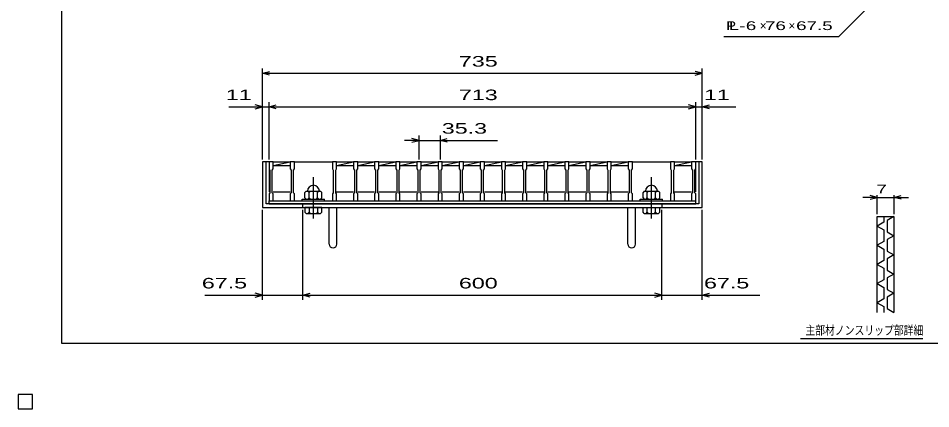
# Model space of a CAD drawing. Units: millimetres, scale not verified. Extents: x -1456 to 1385, y -1026 to 843.
# Drawn here: x -1456 to 69, y -1026 to -374 of the extents above; entities that cross this region are included whole.
import ezdxf
from ezdxf.enums import TextEntityAlignment as Align

# ---------------------------------------------------------------- set-up
doc = ezdxf.new("R2010")
doc.units = ezdxf.units.MM
doc.header["$LTSCALE"] = 8
doc.linetypes.add('CHAIN', pattern=[18.5, 12, -1.5, 3.5, -1.5])
for name, color, linetype, lineweight in [('0_2', 150, 'Continuous', 25), ('16', 3, 'Continuous', 25), ('19', 6, 'Continuous', 25), ('22', 4, 'Continuous', 25), ('32', 4, 'Continuous', 25)]:
    doc.layers.add(name, color=color, linetype=linetype, lineweight=lineweight)
doc.styles.add('ベクトル', font='')
doc.styles.get('ベクトル').set_extended_font_data('ベクトル')

msp = doc.modelspace()

# ---------------------------------------------------------------- linework, layer by layer
at = {"layer": '0_2'}
for p, q in [((-1383.2, -917.2), (-1383.2, 842.8)), ((1384.8, -917.2), (-1383.2, -917.2))]:
    msp.add_line(p, q, dxfattribs=at)
at = {"layer": '16'}
for p, q in [((-1037, -614), (-1037, -613.3)), ((-1037, -613.3), (-1030, -613.3)), ((-1037, -614), (-1037, -625.5)), ((-1030, -614), (-1037, -614)), ((-1037, -614), (-1037, -664)), ((-1030, -613.3), (-1030, -614)), ((-1030, -625.5), (-1030, -614)), ((-1030, -614), (-1001.7, -614)), ((-1030, -620), (-1001.7, -614)), ((-1030, -620), (-1001.7, -620)), ((-1001.7, -614), (-1001.7, -613.3)), ((-1001.7, -613.3), (-994.7, -613.3)), ((-1001.7, -614), (-1001.7, -625.5)), ((-994.7, -614), (-1001.7, -614)), ((-994.7, -613.3), (-994.7, -614)), ((-994.7, -625.5), (-994.7, -614)), ((-994.7, -614), (-931.1, -614)), ((-931.1, -614), (-931.1, -613.3)), ((-931.1, -613.3), (-924.1, -613.3)), ((-931.1, -614), (-931.1, -625.5)), ((-924.1, -614), (-931.1, -614)), ((-924.1, -613.3), (-924.1, -614)), ((-924.1, -625.5), (-924.1, -614)), ((-924.1, -614), (-895.8, -614)), ((-924.1, -620), (-895.8, -614)), ((-924.1, -620), (-895.8, -620)), ((-895.8, -614), (-895.8, -613.3)), ((-895.8, -613.3), (-888.8, -613.3)), ((-895.8, -614), (-895.8, -625.5)), ((-888.8, -614), (-895.8, -614)), ((-888.8, -613.3), (-888.8, -614)), ((-888.8, -625.5), (-888.8, -614)), ((-888.8, -614), (-860.5, -614)), ((-888.8, -620), (-860.5, -614)), ((-888.8, -620), (-860.5, -620)), ((-860.5, -614), (-860.5, -613.3)), ((-860.5, -613.3), (-853.5, -613.3)), ((-860.5, -614), (-860.5, -625.5)), ((-853.5, -614), (-860.5, -614)), ((-853.5, -613.3), (-853.5, -614)), ((-853.5, -625.5), (-853.5, -614)), ((-853.5, -614), (-825.2, -614)), ((-853.5, -620), (-825.2, -614)), ((-853.5, -620), (-825.2, -620)), ((-825.2, -614), (-825.2, -613.3)), ((-825.2, -613.3), (-818.2, -613.3)), ((-825.2, -614), (-825.2, -625.5)), ((-818.2, -614), (-825.2, -614)), ((-818.2, -613.3), (-818.2, -614)), ((-818.2, -625.5), (-818.2, -614)), ((-818.2, -614), (-789.9, -614)), ((-818.2, -620), (-789.9, -614)), ((-818.2, -620), (-789.9, -620)), ((-789.9, -614), (-789.9, -613.3)), ((-789.9, -613.3), (-782.9, -613.3)), ((-789.9, -614), (-789.9, -625.5)), ((-782.9, -614), (-789.9, -614)), ((-782.9, -613.3), (-782.9, -614)), ((-782.9, -625.5), (-782.9, -614)), ((-782.9, -614), (-754.6, -614)), ((-782.9, -620), (-754.6, -614)), ((-782.9, -620), (-754.6, -620)), ((-754.6, -614), (-754.6, -613.3)), ((-754.6, -613.3), (-747.6, -613.3)), ((-754.6, -614), (-754.6, -625.5)), ((-747.6, -614), (-754.6, -614)), ((-747.6, -613.3), (-747.6, -614)), ((-747.6, -625.5), (-747.6, -614)), ((-747.6, -614), (-719.3, -614)), ((-747.6, -620), (-719.3, -614)), ((-747.6, -620), (-719.3, -620)), ((-719.3, -614), (-719.3, -613.3)), ((-719.3, -613.3), (-712.3, -613.3)), ((-719.3, -614), (-719.3, -625.5)), ((-712.3, -614), (-719.3, -614)), ((-712.3, -613.3), (-712.3, -614)), ((-712.3, -625.5), (-712.3, -614)), ((-712.3, -614), (-684, -614)), ((-712.3, -620), (-684, -614)), ((-712.3, -620), (-684, -620)), ((-684, -614), (-684, -613.3)), ((-684, -613.3), (-677, -613.3)), ((-684, -614), (-684, -625.5)), ((-677, -614), (-684, -614)), ((-677, -613.3), (-677, -614)), ((-677, -625.5), (-677, -614)), ((-677, -614), (-648.7, -614)), ((-677, -620), (-648.7, -614)), ((-677, -620), (-648.7, -620)), ((-648.7, -614), (-648.7, -613.3)), ((-648.7, -613.3), (-641.7, -613.3)), ((-648.7, -614), (-648.7, -625.5)), ((-641.7, -614), (-648.7, -614)), ((-641.7, -613.3), (-641.7, -614)), ((-641.7, -625.5), (-641.7, -614)), ((-641.7, -614), (-613.4, -614)), ((-641.7, -620), (-613.4, -614)), ((-641.7, -620), (-613.4, -620)), ((-613.4, -614), (-613.4, -613.3)), ((-613.4, -613.3), (-606.4, -613.3)), ((-613.4, -614), (-613.4, -625.5)), ((-606.4, -614), (-613.4, -614)), ((-606.4, -613.3), (-606.4, -614)), ((-606.4, -625.5), (-606.4, -614)), ((-606.4, -614), (-578.1, -614)), ((-606.4, -620), (-578.1, -614)), ((-606.4, -620), (-578.1, -620)), ((-578.1, -614), (-578.1, -613.3)), ((-578.1, -613.3), (-571.1, -613.3)), ((-578.1, -614), (-578.1, -625.5)), ((-571.1, -614), (-578.1, -614)), ((-571.1, -613.3), (-571.1, -614)), ((-571.1, -625.5), (-571.1, -614)), ((-571.1, -614), (-542.8, -614)), ((-571.1, -620), (-542.8, -614)), ((-571.1, -620), (-542.8, -620)), ((-542.8, -614), (-542.8, -613.3)), ((-542.8, -613.3), (-535.8, -613.3)), ((-542.8, -614), (-542.8, -625.5)), ((-535.8, -614), (-542.8, -614)), ((-535.8, -613.3), (-535.8, -614)), ((-535.8, -625.5), (-535.8, -614)), ((-535.8, -614), (-507.5, -614)), ((-535.8, -620), (-507.5, -614)), ((-535.8, -620), (-507.5, -620)), ((-507.5, -614), (-507.5, -613.3)), ((-507.5, -613.3), (-500.5, -613.3)), ((-507.5, -614), (-507.5, -625.5)), ((-500.5, -614), (-507.5, -614)), ((-500.5, -613.3), (-500.5, -614)), ((-500.5, -625.5), (-500.5, -614)), ((-500.5, -614), (-472.2, -614)), ((-500.5, -620), (-472.2, -614)), ((-500.5, -620), (-472.2, -620)), ((-472.2, -614), (-472.2, -613.3)), ((-472.2, -613.3), (-465.2, -613.3)), ((-472.2, -614), (-472.2, -625.5)), ((-465.2, -614), (-472.2, -614)), ((-465.2, -613.3), (-465.2, -614)), ((-465.2, -625.5), (-465.2, -614)), ((-465.2, -614), (-436.9, -614)), ((-465.2, -620), (-436.9, -614)), ((-465.2, -620), (-436.9, -620)), ((-436.9, -614), (-436.9, -613.3)), ((-436.9, -613.3), (-429.9, -613.3)), ((-436.9, -614), (-436.9, -625.5)), ((-429.9, -614), (-436.9, -614)), ((-429.9, -613.3), (-429.9, -614)), ((-429.9, -625.5), (-429.9, -614)), ((-429.9, -614), (-366.3, -614)), ((-366.3, -614), (-366.3, -613.3)), ((-366.3, -613.3), (-359.3, -613.3)), ((-366.3, -614), (-366.3, -625.5)), ((-359.3, -614), (-366.3, -614)), ((-359.3, -613.3), (-359.3, -614)), ((-359.3, -625.5), (-359.3, -614)), ((-359.3, -614), (-331, -614)), ((-359.3, -620), (-331, -614)), ((-359.3, -620), (-331, -620)), ((-331, -614), (-331, -613.3)), ((-331, -613.3), (-324, -613.3)), ((-331, -614), (-331, -625.5)), ((-324, -614), (-331, -614)), ((-324, -613.3), (-324, -614)), ((-324, -625.5), (-324, -614)), ((-324, -664), (-324, -614)), ((-1037, -625.5), (-1035.5, -627.5)), ((-1035.5, -627.5), (-1035.5, -665.5)), ((-1031.5, -627.5), (-1030, -625.5)), ((-1031.5, -665.5), (-1031.5, -627.5)), ((-1001.7, -625.5), (-1000.2, -627.5)), ((-1000.2, -627.5), (-1000.2, -665.5)), ((-996.2, -627.5), (-994.7, -625.5)), ((-996.2, -665.5), (-996.2, -627.5)), ((-931.1, -625.5), (-929.6, -627.5)), ((-929.6, -627.5), (-929.6, -665.5)), ((-925.6, -627.5), (-924.1, -625.5)), ((-925.6, -665.5), (-925.6, -627.5)), ((-895.8, -625.5), (-894.3, -627.5)), ((-894.3, -627.5), (-894.3, -665.5)), ((-890.3, -627.5), (-888.8, -625.5)), ((-890.3, -665.5), (-890.3, -627.5)), ((-860.5, -625.5), (-859, -627.5)), ((-859, -627.5), (-859, -665.5)), ((-855, -627.5), (-853.5, -625.5)), ((-855, -665.5), (-855, -627.5)), ((-825.2, -625.5), (-823.7, -627.5)), ((-823.7, -627.5), (-823.7, -665.5)), ((-819.7, -627.5), (-818.2, -625.5)), ((-819.7, -665.5), (-819.7, -627.5)), ((-789.9, -625.5), (-788.4, -627.5)), ((-788.4, -627.5), (-788.4, -665.5)), ((-784.4, -627.5), (-782.9, -625.5)), ((-784.4, -665.5), (-784.4, -627.5)), ((-754.6, -625.5), (-753.1, -627.5)), ((-753.1, -627.5), (-753.1, -665.5)), ((-749.1, -627.5), (-747.6, -625.5)), ((-749.1, -665.5), (-749.1, -627.5)), ((-719.3, -625.5), (-717.8, -627.5)), ((-717.8, -627.5), (-717.8, -665.5)), ((-713.8, -627.5), (-712.3, -625.5)), ((-713.8, -665.5), (-713.8, -627.5)), ((-684, -625.5), (-682.5, -627.5)), ((-682.5, -627.5), (-682.5, -665.5)), ((-678.5, -627.5), (-677, -625.5)), ((-678.5, -665.5), (-678.5, -627.5)), ((-648.7, -625.5), (-647.2, -627.5)), ((-647.2, -627.5), (-647.2, -665.5)), ((-643.2, -627.5), (-641.7, -625.5)), ((-643.2, -665.5), (-643.2, -627.5)), ((-613.4, -625.5), (-611.9, -627.5)), ((-611.9, -627.5), (-611.9, -665.5)), ((-607.9, -627.5), (-606.4, -625.5)), ((-607.9, -665.5), (-607.9, -627.5)), ((-578.1, -625.5), (-576.6, -627.5)), ((-576.6, -627.5), (-576.6, -665.5)), ((-572.6, -627.5), (-571.1, -625.5)), ((-572.6, -665.5), (-572.6, -627.5)), ((-542.8, -625.5), (-541.3, -627.5)), ((-541.3, -627.5), (-541.3, -665.5)), ((-537.3, -627.5), (-535.8, -625.5)), ((-537.3, -665.5), (-537.3, -627.5)), ((-507.5, -625.5), (-506, -627.5)), ((-506, -627.5), (-506, -665.5)), ((-502, -627.5), (-500.5, -625.5)), ((-502, -665.5), (-502, -627.5)), ((-472.2, -625.5), (-470.7, -627.5)), ((-470.7, -627.5), (-470.7, -665.5)), ((-466.7, -627.5), (-465.2, -625.5)), ((-466.7, -665.5), (-466.7, -627.5)), ((-436.9, -625.5), (-435.4, -627.5)), ((-435.4, -627.5), (-435.4, -665.5)), ((-431.4, -627.5), (-429.9, -625.5)), ((-431.4, -665.5), (-431.4, -627.5)), ((-366.3, -625.5), (-364.8, -627.5)), ((-364.8, -627.5), (-364.8, -665.5)), ((-360.8, -627.5), (-359.3, -625.5)), ((-360.8, -665.5), (-360.8, -627.5)), ((-331, -625.5), (-329.5, -627.5)), ((-329.5, -627.5), (-329.5, -665.5)), ((-325.5, -627.5), (-324, -625.5)), ((-325.5, -665.5), (-325.5, -627.5)), ((-1035.5, -665.5), (-1037, -667.5)), ((-1037, -667.5), (-1037, -679)), ((-1030, -667.5), (-1031.5, -665.5)), ((-1030, -664), (-1001.7, -664)), ((-1030, -679), (-1030, -667.5)), ((-1000.2, -665.5), (-1001.7, -667.5)), ((-1001.7, -667.5), (-1001.7, -679)), ((-994.7, -667.5), (-996.2, -665.5)), ((-994.7, -679), (-994.7, -667.5)), ((-974.9, -663), (-976.9, -665)), ((-976.9, -674), (-976.9, -665)), ((-974.9, -663), (-950.9, -663)), ((-971.9, -663), (-969.9, -665)), ((-969.9, -665), (-967.9, -663)), ((-969.9, -674), (-969.9, -665)), ((-957.9, -663), (-955.9, -665)), ((-955.9, -665), (-953.9, -663)), ((-955.9, -674), (-955.9, -665)), ((-950.9, -663), (-948.9, -665)), ((-948.9, -674), (-948.9, -665)), ((-929.6, -665.5), (-931.1, -667.5)), ((-931.1, -667.5), (-931.1, -679)), ((-924.1, -667.5), (-925.6, -665.5)), ((-924.1, -664), (-895.8, -664)), ((-924.1, -679), (-924.1, -667.5)), ((-894.3, -665.5), (-895.8, -667.5)), ((-895.8, -667.5), (-895.8, -679)), ((-888.8, -667.5), (-890.3, -665.5)), ((-888.8, -664), (-860.5, -664)), ((-888.8, -679), (-888.8, -667.5)), ((-859, -665.5), (-860.5, -667.5)), ((-860.5, -667.5), (-860.5, -679)), ((-853.5, -667.5), (-855, -665.5)), ((-853.5, -664), (-825.2, -664)), ((-853.5, -679), (-853.5, -667.5)), ((-823.7, -665.5), (-825.2, -667.5)), ((-825.2, -667.5), (-825.2, -679)), ((-818.2, -667.5), (-819.7, -665.5)), ((-818.2, -664), (-789.9, -664)), ((-818.2, -679), (-818.2, -667.5)), ((-788.4, -665.5), (-789.9, -667.5)), ((-789.9, -667.5), (-789.9, -679)), ((-782.9, -667.5), (-784.4, -665.5)), ((-782.9, -664), (-754.6, -664)), ((-782.9, -679), (-782.9, -667.5)), ((-753.1, -665.5), (-754.6, -667.5)), ((-754.6, -667.5), (-754.6, -679)), ((-747.6, -667.5), (-749.1, -665.5)), ((-747.6, -664), (-719.3, -664)), ((-747.6, -679), (-747.6, -667.5)), ((-717.8, -665.5), (-719.3, -667.5)), ((-719.3, -667.5), (-719.3, -679)), ((-712.3, -667.5), (-713.8, -665.5)), ((-712.3, -664), (-684, -664)), ((-712.3, -679), (-712.3, -667.5)), ((-682.5, -665.5), (-684, -667.5)), ((-684, -667.5), (-684, -679)), ((-677, -667.5), (-678.5, -665.5)), ((-677, -664), (-648.7, -664)), ((-677, -679), (-677, -667.5)), ((-647.2, -665.5), (-648.7, -667.5)), ((-648.7, -667.5), (-648.7, -679)), ((-641.7, -667.5), (-643.2, -665.5)), ((-641.7, -664), (-613.4, -664)), ((-641.7, -679), (-641.7, -667.5)), ((-611.9, -665.5), (-613.4, -667.5)), ((-613.4, -667.5), (-613.4, -679)), ((-606.4, -667.5), (-607.9, -665.5)), ((-606.4, -664), (-578.1, -664)), ((-606.4, -679), (-606.4, -667.5)), ((-576.6, -665.5), (-578.1, -667.5)), ((-578.1, -667.5), (-578.1, -679)), ((-571.1, -667.5), (-572.6, -665.5)), ((-571.1, -664), (-542.8, -664)), ((-571.1, -679), (-571.1, -667.5)), ((-541.3, -665.5), (-542.8, -667.5)), ((-542.8, -667.5), (-542.8, -679)), ((-535.8, -667.5), (-537.3, -665.5)), ((-535.8, -664), (-507.5, -664)), ((-535.8, -679), (-535.8, -667.5)), ((-506, -665.5), (-507.5, -667.5)), ((-507.5, -667.5), (-507.5, -679)), ((-500.5, -667.5), (-502, -665.5)), ((-500.5, -664), (-472.2, -664)), ((-500.5, -679), (-500.5, -667.5)), ((-470.7, -665.5), (-472.2, -667.5)), ((-472.2, -667.5), (-472.2, -679)), ((-465.2, -667.5), (-466.7, -665.5)), ((-465.2, -664), (-436.9, -664)), ((-465.2, -679), (-465.2, -667.5)), ((-435.4, -665.5), (-436.9, -667.5)), ((-436.9, -667.5), (-436.9, -679)), ((-429.9, -667.5), (-431.4, -665.5)), ((-429.9, -679), (-429.9, -667.5)), ((-410.1, -663), (-412.1, -665)), ((-412.1, -674), (-412.1, -665)), ((-410.1, -663), (-386.1, -663)), ((-407.1, -663), (-405.1, -665)), ((-405.1, -665), (-403.1, -663)), ((-405.1, -674), (-405.1, -665)), ((-393.1, -663), (-391.1, -665)), ((-391.1, -665), (-389.1, -663)), ((-391.1, -674), (-391.1, -665)), ((-386.1, -663), (-384.1, -665)), ((-384.1, -674), (-384.1, -665)), ((-364.8, -665.5), (-366.3, -667.5)), ((-366.3, -667.5), (-366.3, -679)), ((-359.3, -667.5), (-360.8, -665.5)), ((-359.3, -664), (-331, -664)), ((-359.3, -679), (-359.3, -667.5)), ((-329.5, -665.5), (-331, -667.5)), ((-331, -667.5), (-331, -679)), ((-324, -667.5), (-325.5, -665.5)), ((-324, -679), (-324, -667.5)), ((-1037, -679), (-1030, -679)), ((-1037, -679), (-324, -679)), ((-1037, -684), (-1037, -679)), ((-1037, -684), (-324, -684)), ((-1001.7, -679), (-994.7, -679)), ((-994.7, -679), (-931.1, -679)), ((-981.4, -679), (-981.4, -676)), ((-981.4, -676), (-944.4, -676)), ((-981.4, -679), (-944.4, -679)), ((-976.9, -674), (-974.9, -676)), ((-971.9, -676), (-969.9, -674)), ((-967.9, -676), (-969.9, -674)), ((-957.9, -676), (-955.9, -674)), ((-953.9, -676), (-955.9, -674)), ((-950.9, -676), (-948.9, -674)), ((-944.4, -679), (-944.4, -676)), ((-931.1, -679), (-924.1, -679)), ((-895.8, -679), (-888.8, -679)), ((-860.5, -679), (-853.5, -679)), ((-825.2, -679), (-818.2, -679)), ((-789.9, -679), (-782.9, -679)), ((-754.6, -679), (-747.6, -679)), ((-719.3, -679), (-712.3, -679)), ((-684, -679), (-677, -679)), ((-648.7, -679), (-641.7, -679)), ((-613.4, -679), (-606.4, -679)), ((-578.1, -679), (-571.1, -679)), ((-542.8, -679), (-535.8, -679)), ((-507.5, -679), (-500.5, -679)), ((-472.2, -679), (-465.2, -679)), ((-436.9, -679), (-429.9, -679)), ((-429.9, -679), (-366.3, -679)), ((-416.6, -679), (-416.6, -676)), ((-416.6, -676), (-379.6, -676)), ((-416.6, -679), (-379.6, -679)), ((-412.1, -674), (-410.1, -676)), ((-407.1, -676), (-405.1, -674)), ((-403.1, -676), (-405.1, -674)), ((-393.1, -676), (-391.1, -674)), ((-389.1, -676), (-391.1, -674)), ((-386.1, -676), (-384.1, -674)), ((-379.6, -679), (-379.6, -676)), ((-366.3, -679), (-359.3, -679)), ((-331, -679), (-324, -679)), ((-324, -684), (-324, -679)), ((-1432, -1002), (-1456, -1002)), ((-1456, -1002), (-1456, -1026)), ((-1432, -1002), (-1456, -1002)), ((-1456, -1002), (-1456, -1026)), ((-1432, -1002), (-1456, -1002)), ((-1456, -1002), (-1456, -1026)), ((-1432, -1002), (-1456, -1002)), ((-1456, -1002), (-1456, -1026)), ((-1432, -1002), (-1456, -1002)), ((-1456, -1002), (-1456, -1026)), ((-1432, -1026), (-1432, -1002)), ((-1432, -1026), (-1432, -1002)), ((-1432, -1026), (-1432, -1002)), ((-1432, -1026), (-1432, -1002)), ((-1432, -1026), (-1432, -1002)), ((-1456, -1026), (-1432, -1026)), ((-1456, -1026), (-1432, -1026)), ((-1456, -1026), (-1432, -1026)), ((-1456, -1026), (-1432, -1026)), ((-1456, -1026), (-1432, -1026))]:
    msp.add_line(p, q, dxfattribs=at)
at = {"layer": '16', "linetype": 'CHAIN'}
for p, q in [((-962.9, -708.4), (-962.9, -639.4)), ((-398.1, -708.4), (-398.1, -639.4))]:
    msp.add_line(p, q, dxfattribs=at)
at = {"layer": '16'}
for centre in [(-962.9, -663), (-398.1, -663)]:
    msp.add_arc(centre, 10, 0, 180, dxfattribs=at)
at = {"layer": '19'}
for p, q in [((-1037, -614), (-1048, -614)), ((-1048, -614), (-1048, -690)), ((-1042, -684), (-1042, -614)), ((-313, -614), (-324, -614)), ((-319, -614), (-319, -684)), ((-313, -690), (-313, -614)), ((-319, -684), (-1042, -684)), ((-980.5, -690), (-980.5, -684)), ((-380.5, -684), (-380.5, -690)), ((-1048, -690), (-313, -690)), ((-976.9, -690), (-976.9, -698)), ((-948.9, -690), (-976.9, -690)), ((-976.9, -698), (-974.9, -700)), ((-974.9, -700), (-950.9, -700)), ((-969.9, -698), (-971.9, -700)), ((-969.9, -690), (-969.9, -698)), ((-967.9, -700), (-969.9, -698)), ((-955.9, -698), (-957.9, -700)), ((-955.9, -690), (-955.9, -698)), ((-953.9, -700), (-955.9, -698)), ((-950.9, -700), (-948.9, -698)), ((-948.9, -698), (-948.9, -690)), ((-936.5, -751.11), (-936.5, -690)), ((-923.5, -751.11), (-923.5, -690)), ((-437.5, -751.11), (-437.5, -690)), ((-424.5, -751.11), (-424.5, -690)), ((-412.1, -698), (-412.1, -690)), ((-412.1, -690), (-384.1, -690)), ((-410.1, -700), (-412.1, -698)), ((-410.1, -700), (-386.1, -700)), ((-407.1, -700), (-405.1, -698)), ((-405.1, -698), (-405.1, -690)), ((-403.1, -700), (-405.1, -698)), ((-393.1, -700), (-391.1, -698)), ((-391.1, -698), (-391.1, -690)), ((-389.1, -700), (-391.1, -698)), ((-384.1, -698), (-386.1, -700)), ((-384.1, -698), (-384.1, -690))]:
    msp.add_line(p, q, dxfattribs=at)
for centre in [(-930, -751.11), (-431, -751.11)]:
    msp.add_arc(centre, 6.5, 180, 0, dxfattribs=at)
at = {"layer": '22'}
for p, q in [((-85, -404.5), (67, -252.5)), ((-277, -404.5), (-85, -404.5)), ((-1048, -610), (-1048, -458)), ((-1048, -466), (-1036, -462.8)), ((-1036, -469.2), (-1048, -466)), ((-1048, -466), (-313, -466)), ((-313, -466), (-325, -462.8)), ((-325, -469.2), (-313, -466)), ((-313, -610), (-313, -458)), ((-1048, -610), (-1048, -514)), ((-1037, -610), (-1037, -514)), ((-324, -610), (-324, -514)), ((-313, -610), (-313, -514)), ((-1104, -522), (-1048, -522)), ((-1048, -522), (-1060, -518.8)), ((-1060, -525.2), (-1048, -522)), ((-1048, -522), (-1037, -522)), ((-1037, -522), (-1025, -518.8)), ((-1025, -525.2), (-1037, -522)), ((-1037, -522), (-324, -522)), ((-324, -522), (-336, -518.8)), ((-336, -525.2), (-324, -522)), ((-324, -522), (-313, -522)), ((-313, -522), (-301, -518.8)), ((-301, -525.2), (-313, -522)), ((-313, -522), (-257, -522)), ((-786.4, -578), (-810.4, -578)), ((-786.4, -578), (-798.4, -574.8)), ((-798.4, -581.2), (-786.4, -578)), ((-786.4, -610), (-786.4, -570)), ((-786.4, -578), (-751.1, -578)), ((-751.1, -570), (-751.1, -610)), ((-751.1, -578), (-739.1, -574.8)), ((-739.1, -581.2), (-751.1, -578)), ((-751.1, -578), (-655.1, -578)), ((-1048, -844.4), (-1048, -694)), ((-980.5, -844.4), (-980.5, -694)), ((-380.5, -844.4), (-380.5, -694)), ((-313, -844.4), (-313, -694)), ((-1144, -836.4), (-1048, -836.4)), ((-1048, -836.4), (-1060, -833.2)), ((-1060, -839.6), (-1048, -836.4)), ((-1048, -836.4), (-980.5, -836.4)), ((-980.5, -836.4), (-968.5, -833.2)), ((-968.5, -839.6), (-980.5, -836.4)), ((-980.5, -836.4), (-380.5, -836.4)), ((-380.5, -836.4), (-392.5, -833.2)), ((-392.5, -839.6), (-380.5, -836.4)), ((-380.5, -836.4), (-313, -836.4)), ((-313, -836.4), (-301, -833.2)), ((-301, -839.6), (-313, -836.4)), ((-313, -836.4), (-217, -836.4))]:
    msp.add_line(p, q, dxfattribs=at)
at = {"layer": '22', "color": 2}
for p, q in [((-1432, -1002), (-1456, -1002)), ((-1456, -1002), (-1456, -1026)), ((-1432, -1002), (-1456, -1002)), ((-1456, -1002), (-1456, -1026)), ((-1432, -1002), (-1456, -1002)), ((-1456, -1002), (-1456, -1026)), ((-1432, -1026), (-1432, -1002)), ((-1432, -1026), (-1432, -1002)), ((-1432, -1026), (-1432, -1002)), ((-1456, -1026), (-1432, -1026)), ((-1456, -1026), (-1432, -1026)), ((-1456, -1026), (-1432, -1026))]:
    msp.add_line(p, q, dxfattribs=at)
at = {"layer": '32'}
for p, q in [((-20.8, -673.2), (-32.8, -670)), ((-20.8, -701.2), (-20.8, -669.2)), ((7.2, -669.2), (7.2, -701.2)), ((7.2, -673.2), (19.2, -670)), ((-20.8, -673.2), (-44.8, -673.2)), ((-32.8, -676.4), (-20.8, -673.2)), ((-20.8, -673.2), (7.2, -673.2)), ((19.2, -676.4), (7.2, -673.2)), ((7.2, -673.2), (31.2, -673.2)), ((-20.8, -705.2), (7.2, -705.2)), ((-20.8, -865.2), (-20.8, -705.2)), ((-9.6, -714.8), (-20.8, -721.2)), ((-9.6, -705.2), (-9.6, -714.8)), ((7.2, -705.2), (-4, -711.6)), ((-4, -711.6), (-4, -730.8)), ((7.2, -705.2), (7.2, -865.2)), ((-20.8, -721.2), (-9.6, -727.6)), ((-9.6, -727.6), (-9.6, -746.8)), ((-4, -730.8), (7.2, -737.2)), ((-9.6, -746.8), (-20.8, -753.2)), ((7.2, -737.2), (-4, -743.6)), ((-4, -743.6), (-4, -762.8)), ((-20.8, -753.2), (-9.6, -759.6)), ((-9.6, -759.6), (-9.6, -778.8)), ((-4, -762.8), (7.2, -769.2)), ((7.2, -769.2), (-4, -775.6)), ((-4, -775.6), (-4, -794.8)), ((-9.6, -778.8), (-20.8, -785.2)), ((-20.8, -785.2), (-9.6, -791.6)), ((-9.6, -791.6), (-9.6, -810.8)), ((-4, -794.8), (7.2, -801.2)), ((7.2, -801.2), (-4, -807.6)), ((-4, -807.6), (-4, -826.8)), ((-9.6, -810.8), (-20.8, -817.2)), ((-20.8, -817.2), (-9.6, -823.6)), ((-9.6, -823.6), (-9.6, -842.8)), ((-4, -826.8), (7.2, -833.2)), ((7.2, -833.2), (-4, -839.6)), ((-9.6, -842.8), (-20.8, -849.2)), ((-20.8, -849.2), (-9.6, -855.6)), ((-4, -839.6), (-4, -858.8)), ((-9.6, -855.6), (-9.6, -865.2)), ((-4, -858.8), (7.2, -865.2)), ((55.2, -909.2), (-148.8, -909.2))]:
    msp.add_line(p, q, dxfattribs=at)

# ---------------------------------------------------------------- texts
at = {"layer": '22', "color": 2, "style": 'ベクトル'}
for s, height, width, p in [('P', 14.66, 1.25, (-273, -386.5)), ('L-', 14.66, 1.6, (-269, -386.5)), (' 6 ', 14.66, 1.6, (-249, -386.5)), (' 76 ', 14.66, 1.6, (-217, -386.5)), (' 67.5 ', 14.66, 1.6, (-165, -386.5)), (' 735 ', 17.6, 1.65, (-730.5, -446)), (' 11 ', 17.6, 1.65, (-1120, -502)), (' 713 ', 17.6, 1.65, (-730.5, -502)), (' 11 ', 17.6, 1.65, (-321, -502)), (' 35.3 ', 17.6, 1.65, (-759.1, -558)), (' 67.5 ', 17.6, 1.65, (-1160, -816.4)), (' 600 ', 17.6, 1.65, (-730.5, -816.4)), (' 67.5 ', 17.6, 1.65, (-321, -816.4))]:
    msp.add_text(s, height=height, dxfattribs=dict(at, width=width)).set_placement(p, align=Align.MIDDLE_LEFT)
for p in [(-217, -386.5), (-169, -386.5)]:
    msp.add_text('×', height=14.66, dxfattribs=at).set_placement(p, align=Align.MIDDLE_LEFT)
at = {"layer": '32', "color": 2, "style": 'ベクトル'}
for s, width, p in [(' 7 ', 1.6, (-30.8, -659.2)), ('主部材ノンスリップ部詳細', 0.8, (-140.8, -895.2))]:
    msp.add_text(s, height=14.66, dxfattribs=dict(at, width=width)).set_placement(p, align=Align.MIDDLE_LEFT)

doc.saveas('drawing.dxf')
